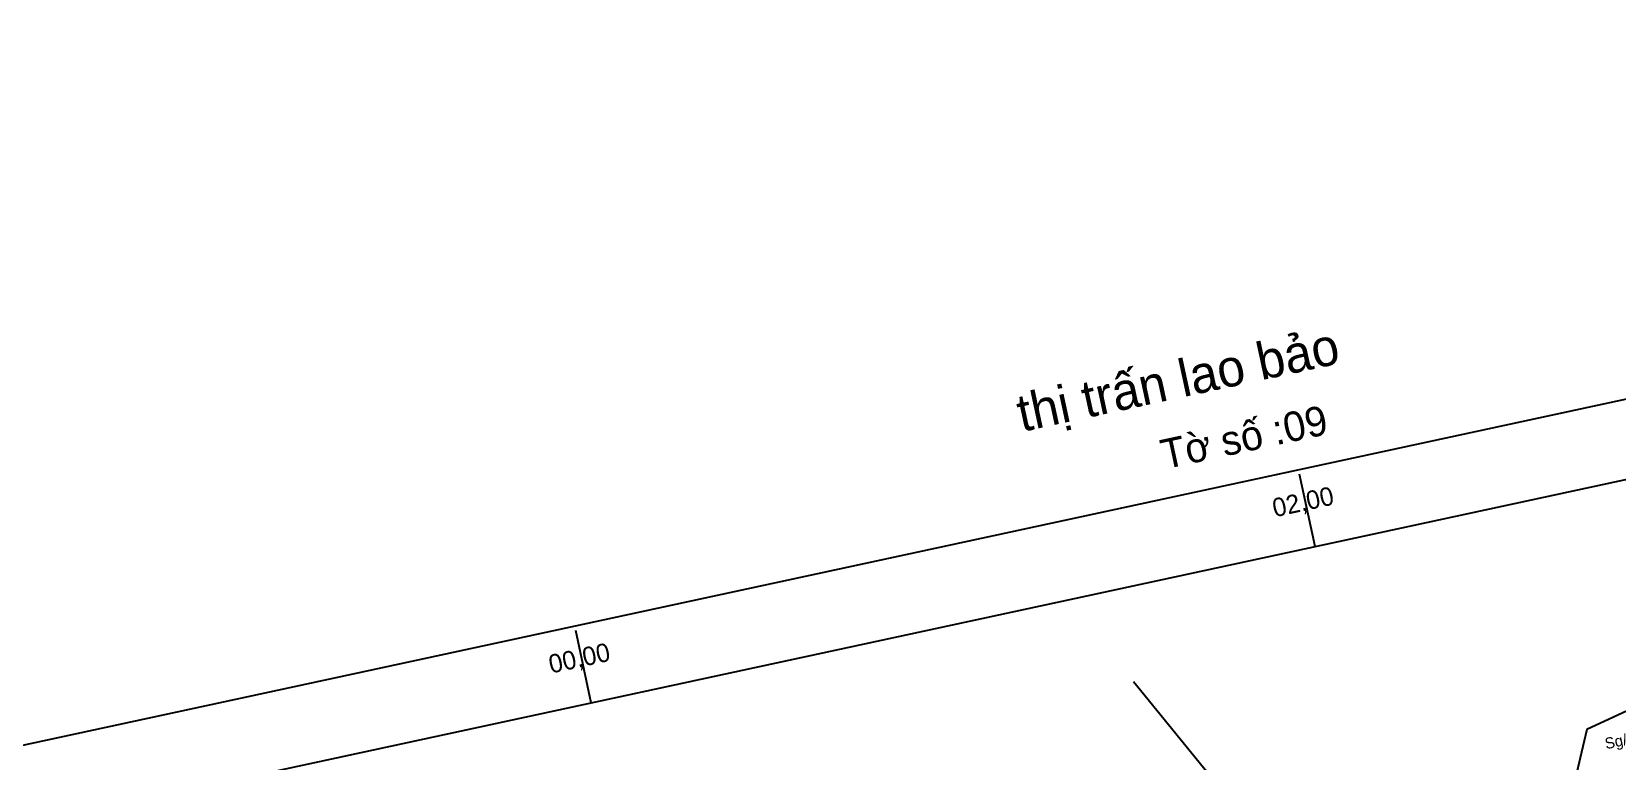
# Model space of a CAD drawing. Extents: x 537054 to 538409, y 1836408 to 1837892.
# Drawn here: x 537278.7 to 537707, y 1837627.6 to 1837824.7 of the extents above; entities that cross this region are included whole.
import ezdxf

# ---------------------------------------------------------------- set-up
doc = ezdxf.new("R2010")
doc.units = 0
for name, color, linetype in [('Level 15', 7, 'Continuous'), ('Level 22', 7, 'Continuous'), ('Level 63', 7, 'Continuous')]:
    doc.layers.add(name, color=color, linetype=linetype)

msp = doc.modelspace()

# ---------------------------------------------------------------- linework, layer by layer
at = {"layer": 'Level 22'}
for points in [[(537721.35, 1837621.37), (537751.84, 1837635.64), (537725.69, 1837657.8), (537713.14, 1837642.9), (537698.74, 1837636.19), (537686.73, 1837585.28)], [(537627.91, 1837583.07), (537598.36, 1837621.95), (537576.33, 1837649.1)]]:
    msp.add_lwpolyline(points, dxfattribs=at)
at = {"layer": 'Level 63'}
for p, q in [((537625.34, 1837685.64), (537621.12, 1837705.19)), ((537429.84, 1837643.44), (537425.62, 1837662.99))]:
    msp.add_line(p, q, dxfattribs=at)
for points in [[(537294.94, 1836469.79), (537054.37, 1837584.12), (538168.69, 1837824.69), (538409.27, 1836710.36)], [(537319.86, 1836494.35), (537087.72, 1837569.58), (538162.95, 1837801.71), (538395.09, 1836726.48)]]:
    msp.add_lwpolyline(points, close=True, dxfattribs=at)

# ---------------------------------------------------------------- texts
at = {"layer": 'Level 15'}
msp.add_text('Sg/suối', height=3, rotation=12.1827, dxfattribs=at).set_placement((537703.97, 1837630.86))
at = {"layer": 'Level 63'}
for s, height, p in [('thị trấn lao bảo', 10, (537546.1, 1837716.56)), ('Tờ số :09', 8, (537584.68, 1837706.47)), ('02,00', 5, (537614.43, 1837693.52)), ('00,00', 5, (537418.94, 1837651.31))]:
    msp.add_text(s, height=height, rotation=12.1827, dxfattribs=at).set_placement(p)

doc.saveas('drawing.dxf')
